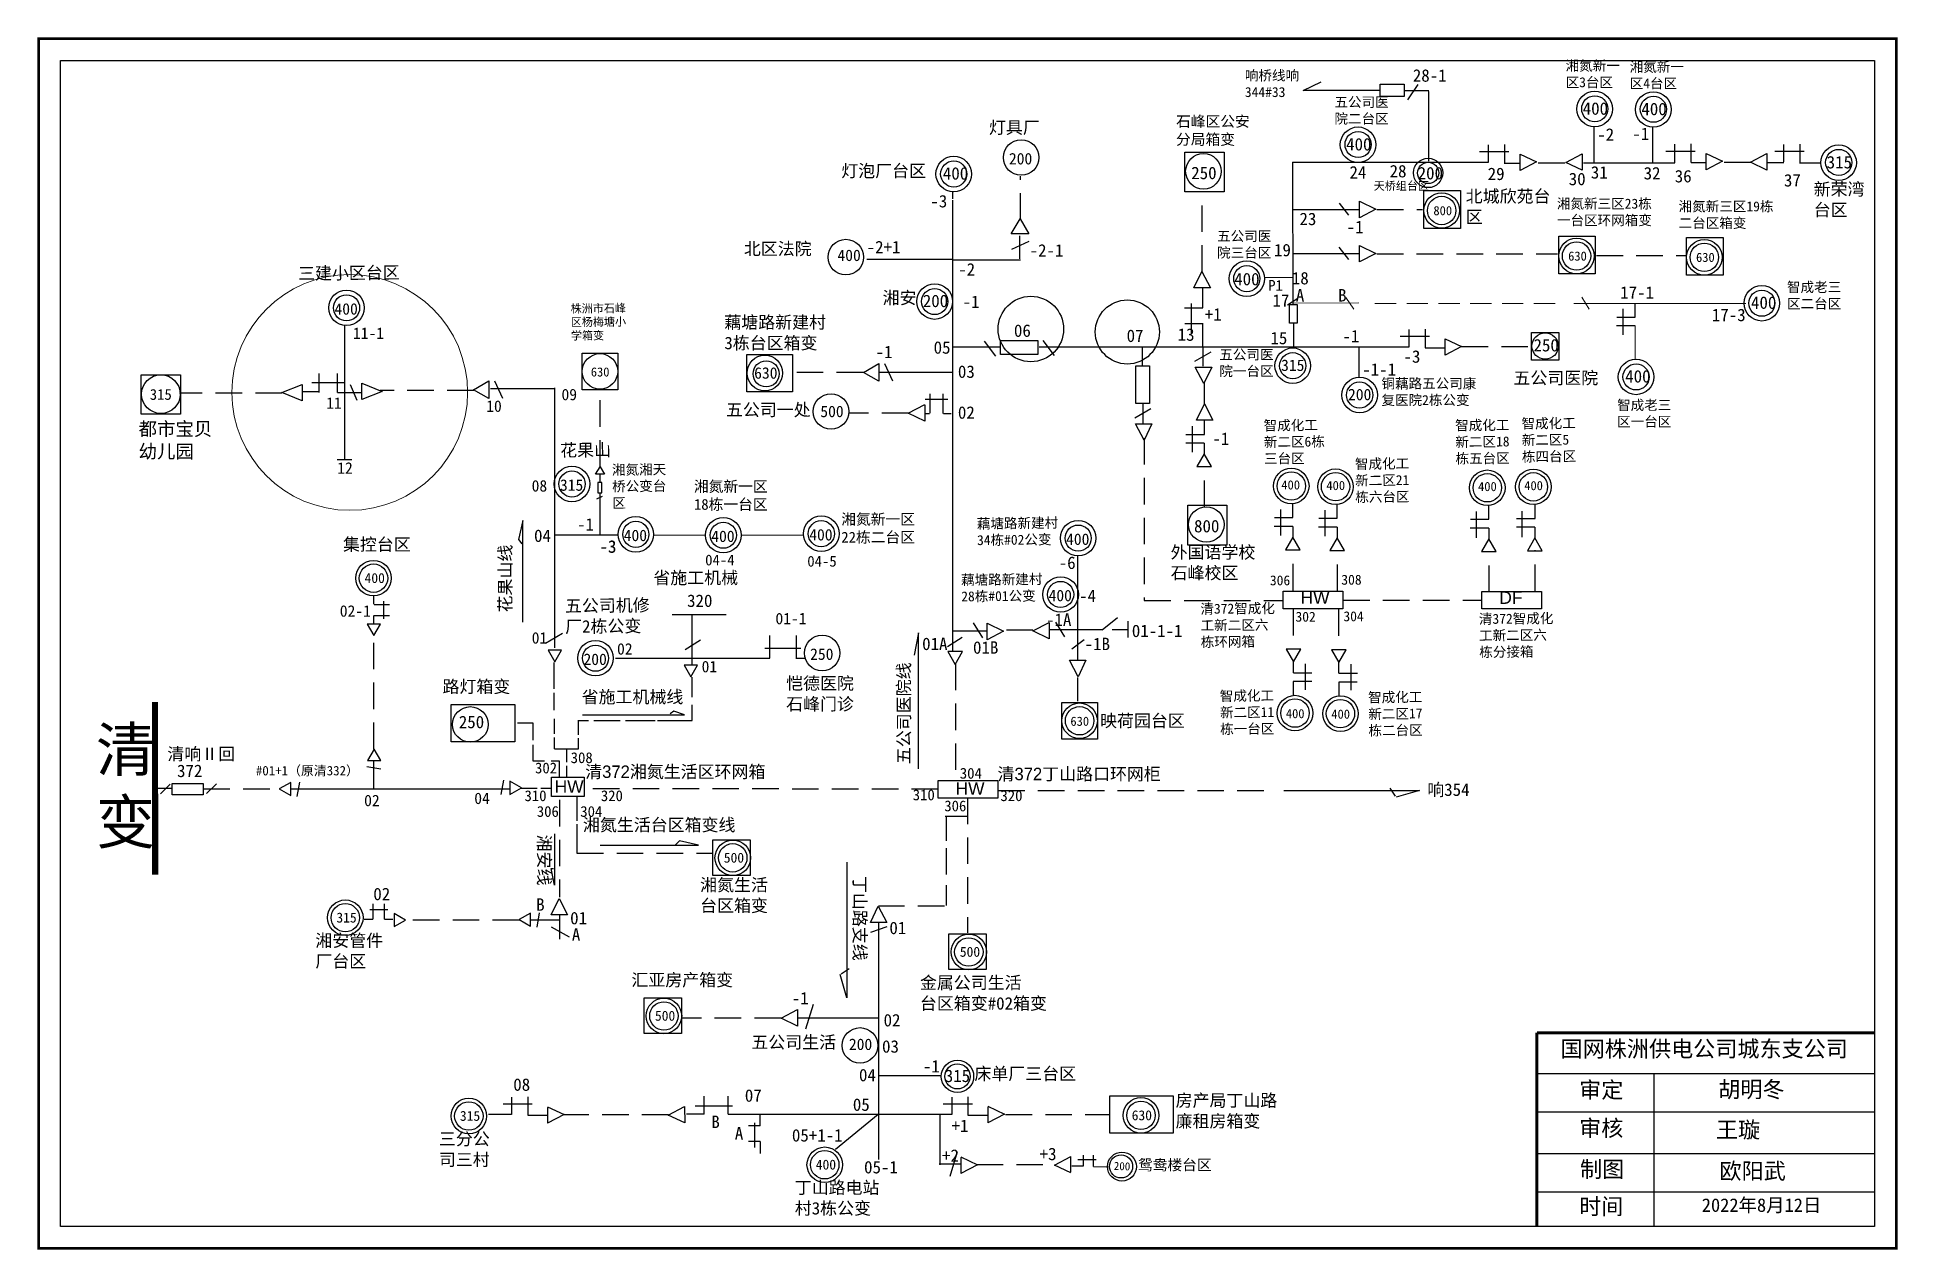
# Model space of a CAD drawing. Extents: x -21 to 323, y 3 to 227.
import ezdxf

# ---------------------------------------------------------------- set-up
doc = ezdxf.new("R2010")
doc.units = 0
doc.header["$LTSCALE"] = 0.774411
doc.linetypes.add('DASHED2', pattern=[9.525, 6.35, -3.175])
doc.layers.get('0').update_dxf_attribs({"linetype": 'CONTINUOUS'})
doc.layers.add('0-RefEdit0', color=7, linetype='CONTINUOUS')
doc.layers.add('Layer2', color=1, linetype='CONTINUOUS')
doc.styles.add('SimSun_txtstyle_2.00_0_0', font='', dxfattribs={"height": 2})
doc.styles.add('SimSun_txtstyle_2.30_0_0', font='', dxfattribs={"height": 2.3})
doc.styles.add('SimSun_txtstyle_200.00_0_0200', font='', dxfattribs={"height": 200})
doc.styles.get("Standard").update_dxf_attribs({"font": '', "height": 2})
doc.styles.add('字体', font='KTGB2312.ttf', dxfattribs={"height": 2})
doc.styles.add('宋体_txtstyle_2.00_0_0', font='', dxfattribs={"height": 2})
doc.styles.add('宋体_txtstyle_2.30_0_0', font='', dxfattribs={"height": 2.3})
doc.styles.add('宋体_txtstyle_2.50_0_0', font='SIMSUN.TTC', dxfattribs={"height": 2.5})
doc.styles.add('宋体_txtstyle_3.00_0_0', font='', dxfattribs={"height": 3})
doc.styles.add('楷体_GB2312_txtstyle_1.84_0_0', font='KTGB2312.ttf', dxfattribs={"height": 1.84})
doc.styles.add('楷体_GB2312_txtstyle_2.30_0_0', font='KTGB2312.ttf', dxfattribs={"height": 2.3})
doc.styles.get('SimSun_txtstyle_2.00_0_0').set_extended_font_data('SimSun')
doc.styles.get('SimSun_txtstyle_2.30_0_0').set_extended_font_data('SimSun')
doc.styles.get('SimSun_txtstyle_200.00_0_0200').set_extended_font_data('SimSun')
doc.styles.get('Standard').set_extended_font_data('SimSun')
doc.styles.get('宋体_txtstyle_2.00_0_0').set_extended_font_data('宋体')
doc.styles.get('宋体_txtstyle_2.30_0_0').set_extended_font_data('宋体')
doc.styles.get('宋体_txtstyle_3.00_0_0').set_extended_font_data('宋体')

msp = doc.modelspace()

# ---------------------------------------------------------------- linework, layer by layer
at = {"color": 1, "linetype": 'Continuous'}
for p, q in [((213.38, 217.27), (216.72, 218.91)), ((227.62, 217.27), (213.38, 217.27))]:
    msp.add_line(p, q, dxfattribs=at)
at = {"color": 7, "linetype": 'Continuous'}
for p, q in [((236.68, 217.2), (232.11, 217.2)), ((234.62, 218.43), (232.72, 215.58)), ((236.68, 204.21), (236.68, 217.13)), ((210.5, 177.64), (212.38, 178.86)), ((211.58, 174.23), (211.58, 169.79)), ((36.93, 162.86), (38.18, 159.94)), ((41.35, 87.89), (41.35, 93.28)), ((42.66, 91.67), (40.01, 92.12)), ((26.03, 88.01), (66.56, 88.01)), ((27.55, 89.24), (27.1, 86.59)), ((147.29, 82.96), (147.29, 78.37)), ((74.78, 79.68), (74.78, 70.18)), ((78.92, 81.5), (78.92, 76.13)), ((83.26, 77.58), (101.44, 77.58)), ((97.93, 78.4), (97.1, 77.58)), ((101.44, 77.58), (97.93, 78.4)), ((147.29, 77.06), (147.29, 72.14)), ((74.78, 70.18), (74.16, 73.28)), ((74.16, 73.28), (74.58, 73.28)), ((128.92, 74.45), (128.92, 49.33)), ((147.29, 70.17), (147.29, 66.4)), ((74.19, 64.67), (75.64, 67.71)), ((75.64, 67.71), (77.22, 64.67)), ((133.26, 63.26), (134.71, 66.31)), ((134.71, 66.31), (136.3, 63.26)), ((75.75, 63.73), (70.35, 63.73)), ((71.96, 65.05), (71.51, 62.39)), ((74.17, 62.45), (77.53, 60.63)), ((77.22, 64.67), (74.19, 64.67)), ((75.73, 64.67), (75.73, 60.19)), ((136.3, 63.26), (133.26, 63.26)), ((136.29, 62.5), (133.32, 61.41)), ((134.77, 63.22), (134.77, 19.42)), ((128.92, 49.33), (127.68, 53.67)), ((127.87, 53.8), (129.34, 54.78)), ((116.75, 45.55), (119.79, 47.14)), ((119.79, 44.1), (116.75, 45.55)), ((119.79, 47.14), (119.79, 44.1)), ((134.69, 45.58), (119.93, 45.58)), ((121.32, 43.59), (122.72, 48.17)), ((134.79, 34.95), (146.33, 34.95)), ((69.85, 31.01), (69.85, 27.59)), ((102.51, 27.8), (102.51, 31.1)), ((106.95, 27.8), (106.95, 31.1)), ((151.33, 31.02), (151.33, 27.59)), ((66.84, 27.74), (62.59, 27.74)), ((65.25, 29.71), (70.67, 29.71)), ((66.91, 27.74), (66.91, 30.95)), ((69.85, 27.59), (73.42, 27.59)), ((73.49, 29.05), (73.49, 26.12)), ((73.51, 29.16), (76.55, 27.71)), ((76.55, 27.71), (73.51, 26.12)), ((95.83, 27.6), (98.85, 29.24)), ((98.9, 26.2), (95.83, 27.6)), ((98.85, 29.24), (98.9, 26.2)), ((102.51, 27.8), (99.2, 27.8)), ((100.85, 29.32), (107.71, 29.32)), ((106.95, 27.8), (148.36, 27.8)), ((112.84, 25.63), (112.84, 27.84)), ((134.71, 27.76), (126.81, 21.24)), ((146.73, 29.71), (152.15, 29.71)), ((148.39, 27.74), (148.39, 30.95)), ((151.33, 27.59), (154.89, 27.59)), ((155.01, 29.14), (155.01, 26.22)), ((155.03, 29.25), (158.07, 27.81)), ((158.07, 27.81), (155.03, 26.22)), ((112.88, 25.66), (110.69, 25.66)), ((111.87, 21.61), (111.87, 26.17)), ((112.88, 22.71), (110.69, 22.71)), ((112.88, 22.71), (112.88, 20.52))]:
    msp.add_line(p, q, dxfattribs=at)
at = {"color": 0, "linetype": 'Continuous'}
for p, q in [((267.26, 203.95), (267.26, 210.6)), ((278.12, 203.87), (278.12, 210.52)), ((247.71, 204.01), (247.71, 207.22)), ((250.65, 207.29), (250.65, 203.86)), ((282.22, 203.93), (282.22, 207.33)), ((285.15, 207.4), (285.15, 203.97)), ((302.38, 204.08), (302.38, 207.29)), ((305.32, 207.36), (305.32, 203.93)), ((211.4, 204.04), (247.68, 204.04)), ((246.05, 205.99), (251.47, 205.99)), ((250.62, 203.86), (253.41, 203.86)), ((253.55, 205.53), (256.59, 204.08)), ((253.55, 202.49), (253.55, 205.53)), ((256.59, 204.08), (253.55, 202.49)), ((256.9, 203.93), (261.86, 203.93)), ((262.03, 203.98), (265.07, 205.57)), ((265.07, 202.53), (262.03, 203.98)), ((265.07, 205.57), (265.07, 202.53)), ((265.3, 203.93), (282.22, 203.93)), ((280.56, 206.09), (285.98, 206.09)), ((285.21, 203.97), (287.86, 203.97)), ((288, 202.59), (288, 205.63)), ((288, 205.63), (291.04, 204.18)), ((291.04, 204.18), (288, 202.59)), ((291.35, 204.03), (296.27, 204.03)), ((296.19, 204.01), (299.24, 205.6)), ((299.24, 202.56), (296.19, 204.01)), ((299.22, 203.96), (302.38, 203.96)), ((299.24, 205.6), (299.24, 202.56)), ((300.72, 206.06), (306.14, 206.06)), ((305.29, 203.9), (309.03, 203.9)), ((148.54, 197.21), (148.54, 198.54)), ((220.06, 196.46), (221.81, 194.19)), ((223.83, 196.78), (226.88, 195.33)), ((223.83, 193.75), (223.83, 196.78)), ((211.53, 195.24), (223.83, 195.24)), ((226.88, 195.33), (223.83, 193.75)), ((160.92, 186.1), (160.92, 190.39)), ((148.32, 186.02), (132.64, 186.02)), ((162.6, 189.34), (159.39, 187.88)), ((211.52, 187.14), (223.82, 187.14)), ((220.03, 188.26), (221.78, 185.99)), ((223.8, 188.59), (226.84, 187.14)), ((223.8, 185.55), (223.8, 188.59)), ((226.84, 187.14), (223.8, 185.55)), ((148.64, 185.94), (161.04, 185.94)), ((193.17, 180.75), (194.62, 183.8)), ((194.62, 183.8), (196.21, 180.75)), ((196.21, 180.75), (193.17, 180.75)), ((194.84, 177.05), (194.84, 180.62)), ((191.41, 177.05), (194.84, 177.05)), ((192.71, 172.45), (192.71, 177.87)), ((272.67, 172.05), (272.67, 176.87)), ((274.89, 175.34), (274.89, 177.89)), ((35.9, 173.7), (35.9, 148.95)), ((194.69, 174.11), (191.48, 174.11)), ((194.81, 169.8), (194.81, 174.19)), ((233.03, 169.82), (233.03, 173.03)), ((235.97, 173.1), (235.97, 169.67)), ((274.86, 173.71), (271.43, 173.71)), ((271.46, 175.34), (274.89, 175.34)), ((148.64, 169.83), (157.41, 169.83)), ((154.34, 170.88), (156.44, 168.11)), ((164.49, 169.83), (233.04, 169.83)), ((165.19, 170.99), (167.29, 168.22)), ((183.57, 169.81), (183.57, 166.3)), ((196.27, 168.87), (193.29, 167.12)), ((194.79, 169.8), (194.79, 166.23)), ((223.73, 169.72), (223.73, 164.22)), ((231.37, 171.8), (236.79, 171.8)), ((235.97, 169.67), (239.54, 169.67)), ((239.67, 168.3), (239.67, 171.34)), ((239.67, 171.34), (242.71, 169.89)), ((242.71, 169.89), (239.67, 168.3)), ((135.89, 166.78), (137.35, 163.57)), ((193.42, 166.09), (196.46, 166.09)), ((195.01, 163.05), (193.42, 166.09)), ((196.46, 166.09), (195.01, 163.05)), ((74.8, 162.05), (62.95, 162.05)), ((63.69, 163.56), (65.15, 160.35)), ((74.79, 162.27), (74.79, 114.15)), ((148.45, 165.1), (134.84, 165.1)), ((31.04, 161.54), (28.27, 161.54)), ((34.63, 161.4), (39.13, 161.4)), ((140.29, 157.59), (143.33, 159.18)), ((143.33, 159.12), (143.33, 156.08)), ((143.44, 160.15), (147.61, 160.15)), ((144.33, 157.56), (144.33, 161.16)), ((146.76, 157.52), (146.76, 161.12)), ((183.71, 159.3), (183.71, 155.73)), ((193.65, 156.24), (195.1, 159.28)), ((195.1, 159.28), (196.69, 156.24)), ((143.33, 156.08), (140.29, 157.53)), ((185.19, 158.37), (182.2, 156.61)), ((182.34, 155.59), (185.37, 155.59)), ((183.93, 152.55), (182.34, 155.59)), ((185.37, 155.59), (183.93, 152.55)), ((192.88, 150.34), (192.88, 155.17)), ((196.69, 156.24), (193.65, 156.24)), ((195.11, 153.64), (195.11, 156.19)), ((195.07, 152), (191.65, 152)), ((191.68, 153.64), (195.11, 153.64)), ((195.07, 152), (195.07, 149.86)), ((37.28, 148.95), (34.52, 148.95)), ((208.08, 138.23), (211.51, 138.23)), ((209.29, 134.93), (209.29, 139.75)), ((211.51, 138.23), (211.51, 140.78)), ((216.28, 138.1), (219.7, 138.1)), ((217.48, 134.8), (217.48, 139.62)), ((219.7, 138.1), (219.7, 140.64)), ((244.36, 137.91), (247.79, 137.91)), ((245.46, 134.5), (245.46, 139.33)), ((247.79, 137.91), (247.79, 140.46)), ((252.9, 138.08), (256.33, 138.08)), ((253.97, 134.61), (253.97, 139.43)), ((256.33, 138.08), (256.33, 140.63)), ((68.95, 137.69), (68.12, 134.18)), ((68.95, 118.9), (68.95, 137.69)), ((86.58, 135), (74.73, 135)), ((211.48, 136.59), (208.05, 136.59)), ((211.48, 136.59), (211.48, 134.44)), ((219.67, 136.46), (216.25, 136.46)), ((219.67, 136.46), (219.67, 134.31)), ((247.76, 136.27), (244.33, 136.27)), ((247.76, 136.27), (247.76, 134.13)), ((256.3, 136.44), (252.88, 136.44)), ((256.3, 136.44), (256.3, 134.3)), ((68.12, 134.18), (68.74, 133.35)), ((171.63, 131.18), (171.63, 111.75)), ((96.54, 120.26), (106.54, 120.26)), ((100.26, 111.02), (100.26, 120.25)), ((154.06, 115.99), (152.34, 118.72)), ((154.86, 118.66), (157.9, 117.21)), ((154.86, 115.63), (154.86, 118.66)), ((157.9, 117.21), (154.86, 115.63)), ((163.32, 117.24), (166.37, 118.83)), ((166.37, 115.79), (163.32, 117.24)), ((166.37, 118.83), (166.37, 115.79)), ((176.18, 117.47), (166.43, 117.47)), ((169.3, 116.16), (167.58, 118.88)), ((176.18, 117.47), (179.04, 119.74)), ((180.96, 117.47), (178.01, 117.47)), ((180.98, 116.02), (180.98, 119.05)), ((73.14, 114.98), (76.24, 116.84)), ((98.98, 113.79), (101.8, 115.58)), ((113.7, 114.08), (120.4, 114.08)), ((114.64, 112.21), (114.64, 116.41)), ((119.62, 112.06), (119.62, 116.41)), ((142.18, 116.91), (141.36, 112.78)), ((142.18, 91.72), (142.18, 116.91)), ((147.55, 114.36), (150.28, 116.08)), ((172.86, 115.6), (170.58, 113.85)), ((74.75, 106.56), (74.75, 111.4)), ((100.31, 112.16), (86.1, 112.16)), ((100.31, 112.21), (114.64, 112.21)), ((119.62, 112.21), (121.33, 112.21)), ((171.73, 108.78), (170.14, 111.82)), ((170.14, 111.82), (173.18, 111.82)), ((173.18, 111.82), (171.73, 108.78)), ((211.6, 109.52), (211.6, 111.67)), ((213.79, 111.18), (213.79, 106.36)), ((220.02, 109.43), (220.02, 111.57)), ((222.21, 111.09), (222.21, 106.26)), ((100.29, 104.98), (100.29, 108.72)), ((211.57, 107.89), (211.57, 105.34)), ((214.99, 107.89), (211.57, 107.89)), ((211.6, 109.52), (215.02, 109.52)), ((219.99, 107.79), (219.99, 105.24)), ((223.42, 107.79), (219.99, 107.79)), ((220.02, 109.43), (223.44, 109.43)), ((74.75, 102.6), (74.75, 105.82)), ((100.29, 100.64), (100.29, 103.57)), ((70.85, 100.2), (67.94, 100.2)), ((70.85, 97.02), (70.85, 100.2)), ((74.78, 98.19), (74.78, 100.98)), ((79.21, 98.03), (79.21, 100.65)), ((79.96, 101.73), (98.83, 101.73)), ((82.08, 100.64), (86.93, 100.64)), ((87.95, 100.64), (93.41, 100.64)), ((93.85, 100.64), (100.29, 100.64)), ((96.86, 102.38), (96.2, 101.89)), ((98.83, 101.73), (96.86, 102.38)), ((74.78, 95.41), (74.78, 97.54)), ((79.21, 95.41), (79.21, 97.37)), ((70.85, 93.14), (70.85, 96.19)), ((72.93, 93.14), (70.85, 93.14)), ((75.7, 93.14), (74.17, 93.14)), ((74.78, 95.41), (79.21, 95.41)), ((75.7, 90.1), (75.7, 93.14)), ((77.07, 92.95), (77.07, 95.24)), ((64.93, 86.96), (65.39, 89.62)), ((77.07, 90.16), (77.07, 92.29)), ((68.64, 88.14), (71.56, 88.14)), ((72.27, 88.14), (74.23, 88.14)), ((78.92, 86.66), (78.92, 82.12)), ((209.81, 87.69), (234.93, 87.69)), ((230.47, 86.64), (229.48, 88.12)), ((234.93, 87.69), (230.59, 86.45)), ((147.13, 82.96), (151.27, 82.96))]:
    msp.add_line(p, q, dxfattribs=at)
at = {"color": 0}
for p, q in [((211.53, 177.63), (211.46, 204.04)), ((148.53, 168.86), (148.56, 197.02)), ((159.34, 190.73), (160.97, 193.55)), ((160.97, 193.55), (162.6, 190.73)), ((162.6, 190.73), (159.34, 190.73)), ((148.51, 113.48), (148.53, 168.86)), ((132, 165.11), (134.83, 166.75)), ((134.83, 166.75), (134.83, 163.48)), ((24.32, 161.4), (28.09, 162.89)), ((28.09, 162.89), (28.09, 159.86)), ((35.88, 163.15), (29.88, 163.15)), ((31.13, 164.9), (31.13, 161.4)), ((34.63, 161.4), (34.63, 164.9)), ((39.13, 163.13), (42.89, 161.6)), ((39.13, 160.1), (39.13, 163.13)), ((59.81, 161.89), (62.63, 163.52)), ((62.63, 163.52), (62.63, 160.26)), ((134.83, 163.48), (132, 165.11)), ((42.89, 161.6), (39.13, 160.1)), ((62.63, 160.26), (59.81, 161.89)), ((143.47, 157.48), (144.21, 157.48)), ((146.8, 157.48), (148.23, 157.48)), ((82.4, 146.25), (83.21, 147.65)), ((84.02, 146.25), (82.4, 146.25)), ((83.21, 147.65), (84.02, 146.25)), ((154.82, 117.2), (148.52, 117.2))]:
    msp.add_line(p, q, dxfattribs=at)
at = {"color": 0, "linetype": 'DASHED2'}
for p, q in [((161.08, 193.35), (161.08, 201.43)), ((194.68, 183.73), (194.68, 198.2)), ((227.06, 195.24), (235.49, 195.24)), ((227.03, 187.04), (260.47, 187.04)), ((267.7, 186.77), (284.18, 186.77)), ((242.71, 169.89), (255.54, 169.89)), ((131.93, 165.11), (118.8, 165.11)), ((195.05, 163.13), (195.05, 159.2)), ((28.09, 159.86), (24.32, 161.4)), ((59.83, 161.78), (42.48, 161.78)), ((140.29, 157.59), (129.37, 157.59)), ((183.96, 152.95), (183.96, 122.87)), ((195.14, 140.18), (195.14, 147.73)), ((211.55, 124.76), (211.55, 132.32)), ((219.74, 124.63), (219.74, 132.18)), ((247.83, 124.45), (247.83, 132)), ((256.37, 124.62), (256.37, 132.17)), ((183.97, 122.89), (209.66, 122.89)), ((211.53, 121.35), (211.53, 113.8)), ((219.95, 121.25), (219.95, 113.7)), ((220.8, 122.92), (246.48, 122.92)), ((163.36, 117.37), (157.85, 117.36)), ((149.01, 111.19), (149.01, 89.56)), ((171.63, 108.6), (171.63, 104.23)), ((81.05, 100.59), (79.12, 100.59)), ((145.82, 87.97), (80.64, 88.01)), ((156.92, 87.72), (208.19, 87.72))]:
    msp.add_line(p, q, dxfattribs=at)
at = {"color": 0, "linetype": 'Continuous', "lineweight": 0, "ltscale": 0.204043}
msp.add_line((206.25, 182.65), (211.46, 182.65), dxfattribs=at)
at = {"color": 0, "linetype": 'Continuous', "lineweight": 0, "ltscale": 0.703282}
msp.add_line((211.55, 177.94), (223.69, 177.96), dxfattribs=at)
at = {"color": 0, "linetype": 'Continuous', "lineweight": 0, "ltscale": 0.516933}
msp.add_line((221.29, 178.99), (222.79, 176.82), dxfattribs=at)
at = {"color": 0, "linetype": 'DASHED2', "lineweight": 0, "ltscale": 0.797736}
msp.add_line((226.69, 177.87), (260.98, 177.87), dxfattribs=at)
at = {"color": 0, "linetype": 'Continuous', "lineweight": 0, "ltscale": 0.58636}
for p, q in [((263.52, 177.89), (274.89, 177.89)), ((264.98, 179.04), (266.33, 176.81))]:
    msp.add_line(p, q, dxfattribs=at)
at = {"color": 0, "linetype": 'Continuous', "lineweight": 0, "ltscale": 0.527987}
msp.add_line((274.89, 177.89), (295.38, 177.89), dxfattribs=at)
at = {"color": 0, "linetype": 'Continuous', "lineweight": 0, "ltscale": 0.615844}
msp.add_line((274.86, 173.71), (274.86, 167.47), dxfattribs=at)
at = {"linetype": 'DASHED2'}
for p, q in [((24.32, 161.24), (5.36, 161.24)), ((75.73, 85.98), (75.73, 67.99)), ((152.92, 18.45), (167.25, 18.45))]:
    msp.add_line(p, q, dxfattribs=at)
at = {"color": 0, "linetype": 'Continuous', "lineweight": 0, "ltscale": 0.287185}
msp.add_line((93.15, 134.96), (102.8, 134.96), dxfattribs=at)
at = {"color": 0, "linetype": 'Continuous', "lineweight": 0, "ltscale": 0.738645}
msp.add_line((109.34, 134.97), (120.86, 134.97), dxfattribs=at)
at = {"color": 0, "linetype": 'ByBlock', "ltscale": 2}
for p, q in [((41.39, 122.16), (44.22, 122.16)), ((43.13, 122.78), (43.13, 119.48)), ((41.39, 120.11), (44.22, 120.11)), ((40.61, 65.65), (43.91, 65.65)), ((41.23, 63.9), (41.23, 66.73)), ((43.28, 63.9), (43.28, 66.73))]:
    msp.add_line(p, q, dxfattribs=at)
at = {"color": 7, "linetype": 'DASHED2'}
for p, q in [((41.35, 95.39), (41.35, 116.36)), ((9.77, 88.01), (23.97, 88.01)), ((151.23, 86.4), (151.23, 61.35)), ((78.92, 76.13), (104.05, 76.13)), ((146.97, 66.31), (134.76, 66.31)), ((68.24, 63.73), (47.27, 63.73)), ((116.73, 45.58), (98.43, 45.58)), ((95.9, 27.67), (76.31, 27.67)), ((158.3, 27.71), (177.52, 27.71))]:
    msp.add_line(p, q, dxfattribs=at)
at = {"linetype": 'Continuous'}
for p, q in [((3.99, 88.1), (0.89, 88.1)), ((1.81, 87.07), (3.63, 88.89)), ((10.36, 87.16), (12.18, 88.97)), ((256.69, 35.35), (319.06, 35.35)), ((278.34, 35.34), (278.34, 7.01)), ((146.12, 27.84), (146.12, 18.43)), ((256.69, 28.24), (319.06, 28.24)), ((148.01, 16.33), (149.41, 20.91)), ((146, 18.61), (150.03, 18.61)), ((150.01, 19.76), (150.01, 16.84)), ((150.03, 19.87), (153.07, 18.43)), ((153.07, 18.43), (150.03, 16.84)), ((167.34, 18.37), (170.38, 19.96)), ((170.38, 16.92), (167.34, 18.37)), ((170.4, 17.04), (170.4, 19.96)), ((170.56, 18.26), (172.67, 18.26)), ((171.67, 19.42), (175.06, 19.42)), ((172.71, 18.18), (172.71, 20.19)), ((174.54, 20.23), (174.54, 18.09)), ((174.55, 18.09), (177.27, 18.07)), ((256.69, 20.49), (319.06, 20.49)), ((256.69, 13.39), (319.06, 13.39))]:
    msp.add_line(p, q, dxfattribs=at)
at = {"linetype": 'Continuous', "const_width": 0.5}
msp.add_lwpolyline([(-20.74, 226.9), (323.24, 226.9), (323.24, 2.94), (-20.74, 2.94)], close=True, dxfattribs=at)
at = {"linetype": 'Continuous'}
for points in [[(-16.69, 222.86), (319.19, 222.86), (319.19, 6.98), (-16.69, 6.98)], [(9.74, 86.93), (3.98, 86.93), (3.98, 88.98), (9.74, 88.98)], [(177.6, 31.18), (189.35, 31.18), (189.35, 24.27), (177.6, 24.27)]]:
    msp.add_lwpolyline(points, close=True, dxfattribs=at)
at = {"color": 7, "linetype": 'Continuous'}
for points in [[(227.68, 218.46), (232.11, 218.46), (232.11, 216.18), (227.68, 216.18)], [(210.84, 177.67), (212.27, 177.67), (212.27, 174.23), (210.84, 174.23)], [(104.11, 78.6), (111.03, 78.6), (111.03, 71.98), (104.11, 71.98)], [(147.81, 61.19), (154.73, 61.19), (154.73, 54.56), (147.81, 54.56)], [(91.36, 49.35), (98.28, 49.35), (98.28, 42.72), (91.36, 42.72)]]:
    msp.add_lwpolyline(points, close=True, dxfattribs=at)
at = {"color": 0, "linetype": 'Continuous'}
for points in [[(191.49, 205.89), (198.75, 205.89), (198.75, 198.51), (191.49, 198.51)], [(235.75, 198.76), (242.52, 198.76), (242.52, 191.76), (235.75, 191.76)], [(260.71, 190.35), (267.47, 190.35), (267.47, 183.35), (260.71, 183.35)], [(284.37, 190.1), (291.14, 190.1), (291.14, 183.11), (284.37, 183.11)], [(255.65, 172.52), (260.75, 172.52), (260.75, 167.38), (255.65, 167.38)], [(157.33, 170.99), (164.3, 170.99), (164.3, 168.45), (157.33, 168.45)], [(79.93, 168.64), (86.54, 168.64), (86.54, 161.9), (79.93, 161.9)], [(110.38, 168.4), (118.86, 168.4), (118.86, 161.54), (110.38, 161.54)], [(184.97, 166.3), (184.97, 159.33), (182.42, 159.33), (182.42, 166.3)], [(-1.75, 164.63), (5.51, 164.63), (5.51, 157.38), (-1.75, 157.38)], [(195.08, 150.02), (193.72, 147.67), (196.44, 147.67)], [(82.83, 142.81), (83.57, 142.81), (83.57, 144.71), (82.83, 144.71)], [(192.02, 140.51), (199.28, 140.51), (199.28, 133.13), (192.02, 133.13)], [(211.49, 134.61), (210.12, 132.25), (212.85, 132.25)], [(219.68, 134.48), (218.32, 132.12), (221.04, 132.12)], [(256.31, 134.46), (254.95, 132.1), (257.67, 132.1)], [(247.77, 134.29), (246.41, 131.93), (249.13, 131.93)], [(209.67, 124.58), (220.74, 124.58), (220.74, 121.34), (209.67, 121.34)], [(246.46, 124.56), (257.53, 124.56), (257.53, 121.32), (246.46, 121.32)], [(211.59, 111.5), (212.95, 113.86), (210.23, 113.86)], [(220.01, 111.41), (221.37, 113.76), (218.65, 113.76)], [(148.97, 111.06), (150.33, 113.42), (147.61, 113.42)], [(55.66, 103.61), (67.41, 103.61), (67.41, 96.7), (55.66, 96.7)], [(168.73, 103.97), (175.34, 103.97), (175.34, 97.23), (168.73, 97.23)], [(74.23, 90.15), (80.3, 90.15), (80.3, 86.58), (74.23, 86.58)], [(145.79, 89.55), (156.86, 89.55), (156.86, 86.31), (145.79, 86.31)]]:
    msp.add_lwpolyline(points, close=True, dxfattribs=at)
at = {"color": 0, "linetype": 'DASHED2'}
msp.add_lwpolyline([(83.21, 147.65), (83.21, 161.89)], dxfattribs=at)
at = {"color": 0, "linetype": 'Continuous'}
for points in [[(83.21, 144.69), (83.21, 146.25)], [(82.63, 141.7), (83.7, 142.22)], [(83.21, 135.11), (83.21, 142.82)]]:
    msp.add_lwpolyline(points, dxfattribs=at)
for points in [[(41.35, 116.41), (42.57, 118.53), (40.13, 118.53)], [(41.42, 95.39), (40.19, 93.27), (42.64, 93.27)], [(23.83, 88), (25.95, 86.77), (25.95, 89.22)], [(47.22, 63.73), (45.11, 64.96), (45.11, 62.51)], [(68.24, 63.8), (70.36, 62.58), (70.36, 65.02)]]:
    msp.add_lwpolyline(points, close=True)
at = {"color": 0}
for points in [[(74.84, 111.55), (76.06, 113.67), (73.62, 113.67)], [(101.26, 110.89), (98.82, 110.88), (100.05, 108.77)], [(68.65, 88.21), (66.54, 89.43), (66.54, 86.99)]]:
    msp.add_lwpolyline(points, close=True, dxfattribs=at)
at = {"linetype": 'Continuous'}
for points, const_width in [([(0.84, 72.12), (0.82, 104.08)], 1.15), ([(256.66, 42.85), (256.66, 7.12)], 0.5), ([(256.69, 42.85), (319.06, 42.85)], 0.5)]:
    msp.add_lwpolyline(points, dxfattribs=dict(at, const_width=const_width))
at = {"color": 0, "linetype": 'Continuous'}
for centre, radius in [((267.36, 213.86), 3.29), ((278.22, 213.78), 3.29), ((267.38, 213.9), 2.42), ((278.24, 213.82), 2.42), ((223.56, 207.25), 3.29), ((161.19, 204.88), 3.29), ((223.57, 207.29), 2.42), ((148.7, 201.83), 3.29), ((148.7, 201.83), 2.42), ((194.93, 202.33), 3.29), ((236.53, 202.03), 2.72), ((236.54, 202.03), 1.97), ((239.05, 195.07), 3.29), ((239.05, 195.07), 2.63), ((128.73, 186.45), 3.29), ((264.01, 186.66), 3.29), ((287.67, 186.41), 3.29), ((264.01, 186.66), 2.63), ((287.67, 186.41), 2.63), ((202.96, 182.46), 3.29), ((202.96, 182.46), 2.42), ((36.28, 177.06), 3.29), ((36.28, 177.06), 2.42), ((145.17, 178.22), 3.29), ((145.17, 178.22), 2.42), ((162.98, 173.13), 6.06), ((298.32, 177.91), 3.29), ((298.32, 177.91), 2.42), ((180.84, 172.59), 5.93), ((258.2, 169.99), 2.44), ((211.46, 166.34), 3.29), ((83.2, 165.29), 3.29), ((113.72, 164.99), 3.29), ((113.97, 164.84), 2.42), ((211.46, 166.34), 2.42), ((275.03, 164.27), 3.29), ((275.03, 164.27), 2.42), ((223.85, 160.92), 3.29), ((223.85, 160.92), 2.42), ((125.98, 157.87), 3.29), ((78.02, 144.45), 3.29), ((78.02, 144.45), 2.42), ((211.19, 144.07), 3.29), ((211.19, 144.07), 2.63), ((219.39, 143.94), 3.29), ((219.39, 143.94), 2.63), ((247.48, 143.75), 3.29), ((247.48, 143.75), 2.63), ((256.02, 143.92), 3.29), ((256.02, 143.92), 2.63), ((89.84, 135.13), 3.29), ((106.04, 134.97), 3.29), ((124.18, 135.25), 3.29), ((195.46, 136.95), 3.29), ((89.84, 135.13), 2.42), ((106.04, 134.97), 2.42), ((124.18, 135.25), 2.42), ((171.74, 134.43), 3.29), ((171.74, 134.43), 2.42), ((168.49, 124), 3.29), ((168.49, 124), 2.42), ((82.38, 112.2), 3.29), ((82.38, 112.2), 2.42), ((124.35, 113.16), 3.29), ((172, 100.62), 3.29), ((211.88, 102.04), 3.29), ((211.88, 102.04), 2.63), ((220.3, 101.94), 3.29), ((220.3, 101.94), 2.63), ((59.2, 99.94), 3.29), ((172, 100.62), 2.63)]:
    msp.add_circle(centre, radius, dxfattribs=at)
at = {"linetype": 'Continuous'}
for centre, radius in [((312.53, 203.93), 3.29), ((312.55, 203.97), 2.42), ((1.91, 161.08), 3.58), ((41.28, 127.01), 3.29), ((41.28, 127.01), 2.63), ((107.79, 75.24), 3.29), ((107.79, 75.24), 2.63), ((36.05, 64.16), 3.29), ((36.05, 64.16), 2.63), ((151.49, 57.82), 3.29), ((151.49, 57.82), 2.63), ((95.04, 45.98), 3.29), ((95.04, 45.98), 2.63), ((131.35, 40.52), 3.29), ((58.92, 27.45), 3.29), ((58.92, 27.45), 2.63), ((183.37, 27.57), 3.29), ((183.37, 27.57), 2.63), ((124.82, 18.43), 3.29), ((124.82, 18.43), 2.63), ((179.85, 18.09), 2.68), ((179.68, 18.12), 2.14)]:
    msp.add_circle(centre, radius, dxfattribs=at)
at = {"color": 12, "linetype": 'Continuous', "lineweight": 0, "ltscale": 1.294792, "true_color": 0xc00000}
msp.add_circle((36.88, 161.4), 21.82, dxfattribs=at)
at = {"color": 0}
for radius in [3, 2.33]:
    msp.add_circle((149.39, 34.79), radius, dxfattribs=at)
at = {"layer": '0-RefEdit0', "color": 0, "linetype": 'ByBlock', "ltscale": 2}
for p, q in [((41.33, 122.22), (41.33, 123.82)), ((41.33, 118.52), (41.33, 120.11)), ((41.17, 63.84), (39.57, 63.84)), ((44.87, 63.84), (43.28, 63.84))]:
    msp.add_line(p, q, dxfattribs=at)

# ---------------------------------------------------------------- texts
at = {"color": 0, "attachment_point": 1}
for s, insert, char_height, width in [('28-1', (233.7, 221.22), 2.3, 8.8804), ('-2', (267.84, 210.29), 2.3, 8.8804), ('-1', (274.34, 210.43), 2.3, 8.8804), ('200', (158.92, 205.73), 2.116, 4.4507), ('24', (221.98, 203.3), 2.3, 8.8804), ('28', (229.4, 203.51), 2.3, 8.8804), ('31', (266.65, 203.28), 2.3, 8.8804), ('{\\H1.087x;250}', (192.67, 203.18), 2.116, 4.4507), ('29', (247.56, 203.01), 2.3, 8.8804), ('30', (262.56, 202.06), 2.3, 8.8804), ('32', (276.43, 203.13), 2.3, 8.8804), ('36', (282.19, 202.58), 2.3, 8.8804), ('37', (302.4, 201.82), 2.3, 8.8804), ('-3', (144.37, 197.95), 2.3, 8.8804), ('23', (212.71, 194.67), 2.3, 8.8804), ('-1', (221.45, 193.18), 2.3, 8.8804), ('800', (237.51, 195.9), 1.693, 3.5605), ('400', (127.17, 187.84), 2.116, 4.4507), ('-2+1', (132.58, 189.46), 2.3, 8.8804), ('-2-1', (162.75, 188.84), 2.3, 8.8804), ('19', (208, 188.9), 2.3, 8.8804), ('630', (262.46, 187.49), 1.693, 3.5605), ('630', (286.13, 187.25), 1.693, 3.5605), ('-2', (149.53, 185.33), 2.3, 8.8804), ('-1', (150.35, 179.34), 2.3, 8.8804), ('400', (34.05, 177.92), 2.116, 4.4507), ('+1', (195.18, 177.01), 2.3, 8.8804), ('11-1', (37.47, 173.42), 2.116, 14.8267), ('06', (159.85, 173.99), 2.3, 8.8804), ('07', (180.71, 173.04), 2.3, 8.8804), ('13', (190.16, 173.26), 2.3, 8.8804), ('15', (207.34, 172.62), 2.3, 8.8804), ('-1', (220.67, 172.97), 2.3, 8.8804), ('-1', (134.24, 170.05), 2.3, 8.8804), ('05', (144.98, 170.87), 2.3, 8.8804), ('-3', (231.97, 169.2), 2.3, 8.8804), ('630', (81.51, 166.04), 1.693, 3.5605), ('630', (111.75, 166.06), 2.116, 4.4507), ('03', (149.47, 166.4), 2.3, 8.8804), ('315', (209.31, 167.49), 2.116, 4.4507), ('-1-1', (224.33, 166.8), 2.3, 8.8804), ('09', (76.08, 162.07), 2.116, 14.8267), ('200', (221.7, 162.07), 2.116, 4.4507), ('11', (32.52, 160.49), 2.116, 14.8267), ('10', (62.14, 159.92), 2.116, 14.8267), ('500', (124, 158.94), 2.116, 4.4507), ('02', (149.47, 158.83), 2.3, 8.8804), ('-1', (196.59, 153.99), 2.3, 8.8804), ('12', (34.56, 148.47), 2.116, 14.8267), ('08', (70.55, 145.17), 2.116, 14.8267), ('315', (75.79, 145.31), 2.116, 4.4507), ('400', (209.36, 145.13), 1.693, 3.5605), ('400', (217.7, 145.02), 1.693, 3.5605), ('400', (245.78, 144.83), 1.693, 3.5605), ('400', (254.33, 145), 1.693, 3.5605), ('-1', (78.96, 138.12), 2.3, 8.8804), ('04', (71, 136.02), 2.3, 8.8804), ('400', (87.6, 135.99), 2.116, 4.4507), ('400', (103.81, 135.83), 2.116, 4.4507), ('400', (121.95, 136.11), 2.116, 4.4507), ('400', (169.5, 135.29), 2.116, 4.4507), ('{\\H1.087x;800}', (193.19, 137.8), 2.116, 4.4507), ('-3', (83.1, 134.01), 2.3, 8.8804), ('-3', (83.13, 134.04), 2.3, 8.8804), ('-6', (168.14, 131.02), 2.3, 8.8804), ('306', (207.24, 127.53), 1.84, 7.1043), ('308', (220.46, 127.65), 1.84, 7.1043), ('400', (166.26, 124.86), 2.116, 4.4507), ('-4', (171.91, 124.89), 2.3, 8.8804), ('01-1', (115.69, 120.6), 2.116, 14.8267), ('302', (211.97, 120.8), 1.84, 7.1043), ('304', (220.85, 120.88), 1.84, 7.1043), ('-1A', (165.79, 120.48), 2.3, 8.8804), ('01-1-1', (181.67, 118.41), 2.3, 8.8804), ('01', (70.56, 117.02), 2.116, 14.8267), ('02', (86.36, 114.98), 2.116, 14.8267), ('250', (122.11, 114.01), 2.116, 4.4507), ('01A', (142.85, 116.01), 2.3, 8.8804), ('01B', (152.27, 115.33), 2.3, 8.8804), ('-1B', (172.94, 115.99), 2.3, 8.8804), ('200', (80.15, 113.06), 2.116, 4.4507), ('01', (102.02, 111.71), 2.116, 14.8267), ('630', (170.3, 101.38), 1.693, 3.5605), ('400', (210.19, 102.79), 1.693, 3.5605), ('400', (218.61, 102.7), 1.693, 3.5605), ('{\\H0.9452x;308}', (77.78, 94.78), 2.116, 14.8267), ('{\\H0.9452x;302}', (71.18, 92.88), 2.116, 14.8267), ('{\\H0.9452x;304}', (149.83, 91.9), 2.116, 14.8267), ('04', (59.93, 87.32), 2.116, 14.8267), ('{\\H0.9452x;310}', (69.23, 87.74), 2.116, 14.8267), ('{\\H0.9452x;320}', (83.37, 87.74), 2.116, 14.8267), ('{\\H0.9452x;310}', (141.11, 87.9), 2.116, 14.8267), ('{\\H0.9452x;320}', (157.35, 87.75), 2.116, 14.8267), ('响354', (236.37, 89.01), 2.3, 8.8804), ('{\\H0.9452x;306}', (71.51, 84.83), 2.116, 14.8267), ('{\\H0.9452x;304}', (79.56, 84.83), 2.116, 14.8267), ('{\\H0.9452x;306}', (146.95, 85.86), 2.116, 14.8267), ('315', (147.04, 36.04), 2.3, 4.8377)]:
    msp.add_mtext(s, dxfattribs=dict(at, insert=insert, char_height=char_height, width=width))
for s, insert, char_height, width, style in [('灯具厂', (155.22, 211.6), 2.3, 11.9578, '字体'), ('{\\fSimSun|b0|i0|c134|p2;石峰区公安分局箱变}', (189.86, 212.58), 2, 14.711, '字体'), ('灯泡厂台区', (127.88, 203.57), 2.3, 19.3392, '字体'), ('北城欣苑台区', (243.49, 198.87), 2.3, 16.8333, '字体'), ('{\\fSimSun|b0|i0|c134|p2;湘氮新三区23栋一台区环网箱变}', (260.38, 197.27), 1.84, 18.8947, '字体'), ('{\\fSimSun|b0|i0|c134|p2;湘氮新三区19栋二台区箱变}', (282.91, 196.76), 1.84, 18.8947, '字体'), ('北区法院', (109.84, 189.15), 2.3, 15.8914, '字体'), ('18', (211.3, 183.7), 2.3, 8.8804, 'SimSun_txtstyle_2.30_0_0'), ('湘安', (135.54, 180.07), 2.3, 11.9578, '字体'), ('17', (207.71, 179.56), 2.3, 8.8804, 'SimSun_txtstyle_2.30_0_0'), ('A', (212.04, 180.53), 2.3, 8.8804, 'SimSun_txtstyle_2.30_0_0'), ('B', (219.87, 180.53), 2.3, 8.8804, 'SimSun_txtstyle_2.30_0_0'), ('17-1', (272.09, 181.05), 2.3, 8.8804, 'SimSun_txtstyle_2.30_0_0'), ('{\\fSimSun|b0|i0|c134|p2;藕塘路新建村3栋台区箱变}', (106.23, 175.54), 2.3, 19.7264, '字体'), ('17-3', (289.06, 176.89), 2.3, 8.8804, 'SimSun_txtstyle_2.30_0_0'), ('{\\fSimSun|b0|i0|c134|p2;五公司医\\P院一台区}', (197.87, 169.33), 1.84, 24.5824, '字体'), ('{\\fSimSun|b0|i0|c134|p2;五公司医院}', (252.33, 165.24), 2.3, 18.3291, '字体'), ('{\\fSimSun|b0|i0|c134|p2;铜藕路五公司康复医院2栋公变}', (227.89, 163.98), 1.84, 18.3283, '字体'), ('五公司一处', (106.52, 159.34), 2.3, 17.0351, '字体'), ('04-4', (102.68, 131.38), 2, 8.8804, 'SimSun_txtstyle_2.00_0_0'), ('04-5', (121.59, 131.15), 2, 8.8804, 'SimSun_txtstyle_2.00_0_0'), ('{\\fSimSun|b0|i0|c134|p2;外国语学校石峰校区}', (188.86, 132.97), 2.3, 18.4067, '字体'), ('省施工机械', (93.09, 128.25), 2.3, 31.4011, '字体'), ('{\\fArial|b0|i0|c0|p32;HW}', (212.93, 124.58), 2.3, 38.9571, '字体'), ('{\\fArial|b0|i0|c0|p32;DF}', (249.72, 124.56), 2.3, 38.9571, '字体'), ('路灯箱变', (54.05, 108.1), 2.3, 31.4011, '字体'), ('恺德医院石峰门诊', (117.67, 108.71), 2.3, 14.8721, '字体'), ('省施工机械线', (79.81, 106.19), 2.3, 31.4011, '字体'), ('映荷园台区', (175.79, 101.78), 2.3, 51.3283, '字体'), ('{\\fArial|b0|i0|c0|p32;HW}', (74.82, 89.58), 2.3, 38.9571, '字体'), ('清372湘氮生活区环网箱', (80.47, 92.34), 2.3, 37.3254, '楷体_GB2312_txtstyle_2.30_0_0'), ('清372丁山路口环网柜', (156.81, 91.92), 2.3, 37.3254, '字体'), ('{\\fArial|b0|i0|c0|p32;HW}', (149.05, 89.22), 2.3, 38.9571, '字体')]:
    msp.add_mtext(s, dxfattribs=dict(at, insert=insert, char_height=char_height, width=width, style=style))
at = {"color": 7, "char_height": 2.3, "attachment_point": 1}
for s, insert, width, rotation, style in [('{\\fSimSun|b0|i0|c134|p2;三建小区台区}', (27.29, 184.58), 31.4011, 0.6165, '字体'), ('花果山线', (64.5, 120.67), 31.4011, 90, '宋体_txtstyle_2.30_0_0'), ('湘安线', (74.04, 79.53), 29.5224, 270, '字体')]:
    msp.add_mtext(s, dxfattribs=dict(at, insert=insert, width=width, rotation=rotation, style=style))
at = {"color": 0, "linetype": 'Continuous', "lineweight": 0, "ltscale": 0.566786, "insert": (206.92, 182.21), "char_height": 2, "attachment_point": 1, "style": '宋体_txtstyle_2.00_0_0'}
msp.add_mtext('P1', dxfattribs=at)
at = {"color": 0, "attachment_point": 1, "style": '字体'}
for s, insert, char_height, width, rotation in [('{\\fSimSun|b0|i0|c134|p2;株洲市石峰区杨梅塘小学箱变}', (77.77, 177.65), 1.5, 10.8846, 0.6165), ('{\\fSimSun|b0|i0|c134|p2;智成化工新二区6栋三台区}', (206.07, 156.2), 1.84, 11.7968, 0.6165), ('{\\fSimSun|b0|i0|c134|p2;智成化工新二区18栋五台区}', (241.53, 156.21), 1.84, 10.2491, 0.6165), ('{\\fSimSun|b0|i0|c134|p2;智成化工新二区5栋四台区}', (253.82, 156.56), 1.84, 10.2491, 0.6165), ('花果山', (75.82, 151.84), 2.3, 31.4011, 0.6165), ('{\\fSimSun|b0|i0|c134|p2;湘氮湘天桥公变台区}', (85.41, 147.99), 1.84, 10.8846, 0.6165), ('{\\fSimSun|b0|i0|c134|p2;智成化工新二区21栋六台区}', (222.97, 149.08), 1.84, 10.2491, 0.6165), ('{\\fSimSun|b0|i0|c134|p2;藕塘路新建村34栋#02公变}', (152.97, 138.04), 1.84, 15.5426, 0.6165), ('{\\fSimSun|b0|i0|c134|p2;藕塘路新建村28栋#01公变}', (150.05, 127.62), 1.84, 15.5426, 0.6165), ('{\\fSimSun|b0|i0|c134|p2;五公司机修厂2栋公变}', (76.7, 123.03), 2.3, 16.8532, 0.6165), ('{\\fSimSun|b0|i0|c134|p2;清372智成化工新二区六栋环网箱}', (194.36, 122.25), 1.84, 14.4694, 0.6165), ('{\\fSimSun|b0|i0|c134|p2;清372智成化工新二区六栋分接箱}', (245.92, 120.38), 1.84, 14.4694, 0.6165), ('五公司医院线', (138.3, 92.59), 2.3, 30.728, 90), ('{\\fSimSun|b0|i0|c134|p2;智成化工新二区11栋一台区}', (197.95, 106.13), 1.84, 11.7968, 0.6165), ('{\\fSimSun|b0|i0|c134|p2;智成化工新二区17栋二台区}', (225.41, 105.86), 1.84, 11.7968, 0.6165)]:
    msp.add_mtext(s, dxfattribs=dict(at, insert=insert, char_height=char_height, width=width, rotation=rotation))
at = {"color": 0, "linetype": 'Continuous', "char_height": 2.3, "attachment_point": 1}
for s, insert, width in [('250', (256.04, 171.29), 7.3311), ('320', (99.33, 123.99), 4.5115), ('250', (57.07, 101.54), 4.5115)]:
    msp.add_mtext(s, dxfattribs=dict(at, insert=insert, width=width))
at = {"attachment_point": 1}
for s, insert, char_height, width in [('315', (-0.15, 162.03), 2, 3.8702), ('02-1', (35.03, 122), 2.116, 14.8267), ('02', (39.54, 86.92), 2.116, 14.8267), ('200', (129.29, 41.79), 2.116, 4.4507), ('+1', (148.3, 26.8), 2.3, 8.8804), ('+2', (146.53, 21.28), 2.3, 8.8804), ('+3', (164.61, 21.58), 2.3, 8.8804)]:
    msp.add_mtext(s, dxfattribs=dict(at, insert=insert, char_height=char_height, width=width))
at = {"color": 7, "insert": (-2.21, 155.9), "char_height": 2.5, "width": 3.552713678800501e-15, "attachment_point": 1, "style": '字体'}
msp.add_mtext('都市宝贝\\P幼儿园', dxfattribs=at)
at = {"color": 0, "linetype": 'Continuous', "lineweight": 0, "ltscale": 0.738645, "char_height": 2, "attachment_point": 1}
for s, insert, style in [('湘氮新一区\\P18栋一台区', (100.6, 145.01), 'SimSun_txtstyle_2.00_0_0'), ('湘氮新一区\\P22栋二台区', (127.88, 138.93), 'SimSun_txtstyle_200.00_0_0200')]:
    msp.add_mtext(s, dxfattribs=dict(at, insert=insert, style=style))
at = {"char_height": 2.3, "attachment_point": 1, "style": '字体'}
for s, insert, width in [('{\\fSimSun|b0|i0|c134|p2;集控台区}', (35.62, 134.42), 12.5383), ('湘氮生活台区箱变线', (80.05, 82.5), 38.9571), ('{\\fSimSun|b0|i0|c134|p2;湘氮生活台区箱变}', (101.75, 71.39), 14.6808), ('{\\fSimSun|b0|i0|c134|p2;湘安管件厂台区}', (30.51, 61.09), 12.5383), ('汇亚房产箱变', (89.02, 53.8), 34.7508), ('{\\fSimSun|b0|i0|c134|p2;金属公司生活\\P台区箱变#02箱变}', (142.44, 53.29), 34.7508), ('五公司生活', (111.23, 42.27), 18.6578), ('床单厂三台区', (152.53, 36.45), 25.0453), ('房产局丁山路廉租房箱变', (189.78, 31.5), 19.4129), ('{\\fSimSun|b0|i0|c134|p2;三分公司三村}', (53.38, 24.37), 9.7926), ('{\\fSimSun|b0|i0|c134|p2;丁山路电站村3栋公变}', (119.27, 15.36), 16.0796)]:
    msp.add_mtext(s, dxfattribs=dict(at, insert=insert, width=width))
at = {"color": 7, "linetype": 'Continuous', "char_height": 1.84, "width": 3.6092, "attachment_point": 1}
for s, insert in [('400', (39.62, 127.96)), ('500', (106.13, 76.19)), ('315', (34.4, 65.11)), ('500', (149.83, 58.77)), ('500', (93.38, 46.93)), ('315', (57.27, 28.4)), ('630', (181.65, 28.51)), ('400', (123.16, 19.38))]:
    msp.add_mtext(s, dxfattribs=dict(at, insert=insert))
at = {"linetype": 'Continuous', "attachment_point": 1}
for s, insert, char_height, width, style in [('清 变', (-10.11, 99.33), 8.05, 5.4266, '字体'), ('国网株洲供电公司城东支公司', (261.05, 41.4), 3, 82.0179, '宋体_txtstyle_3.00_0_0'), ('审定', (264.49, 33.79), 3, 23.4615, '字体'), ('胡明冬', (290.25, 33.89), 3, 23.4615, '宋体_txtstyle_3.00_0_0'), ('审核', (264.49, 26.72), 3, 23.4615, '字体'), ('王璇', (289.82, 26.41), 3, 33.0539, '宋体_txtstyle_3.00_0_0'), ('{\\fSimSun|b0|i0|c134|p2;鸳鸯楼台区}', (182.82, 19.41), 2, 14.6186, '字体'), ('制图', (264.65, 19.1), 3, 23.4615, '字体'), ('欧阳武', (290.48, 18.78), 3, 55.4444, '宋体_txtstyle_3.00_0_0'), ('时间', (264.49, 12.22), 3, 23.4615, '字体'), ('2022年8月12日', (287.2, 12.21), 2.5, 26.2732, '宋体_txtstyle_2.50_0_0')]:
    msp.add_mtext(s, dxfattribs=dict(at, insert=insert, char_height=char_height, width=width, style=style))
at = {"color": 7, "linetype": 'Continuous', "insert": (3.11, 95.63), "char_height": 2.3, "width": 13.1193, "attachment_point": 1, "style": '字体'}
msp.add_mtext('清响Ⅱ回', dxfattribs=at)
at = {"linetype": 'Continuous', "attachment_point": 1}
for s, insert, char_height, width in [('372', (4.9, 92.5), 2.3, 5.203), ('#01+1（原清332）', (19.5, 92.26), 1.75, 23.5242)]:
    msp.add_mtext(s, dxfattribs=dict(at, insert=insert, char_height=char_height, width=width))
at = {"color": 7, "char_height": 2.3, "width": 8.8804, "attachment_point": 1}
for s, insert in [('02', (41.24, 69.7)), ('B', (71.39, 67.74)), ('01', (77.68, 65.24)), ('A', (78, 62.19)), ('-1', (118.71, 50.41)), ('02', (135.71, 46.34)), ('-1', (143, 37.81)), ('B', (103.82, 27.53)), ('A', (108.17, 25.4))]:
    msp.add_mtext(s, dxfattribs=dict(at, insert=insert))
at = {"insert": (132.47, 71.89), "char_height": 2.3, "width": 35.9343, "attachment_point": 1, "rotation": 270, "style": '字体'}
msp.add_mtext('丁山路支线', dxfattribs=at)
at = {"linetype": 'Continuous', "insert": (178.37, 18.98), "char_height": 1.496, "width": 2.9346, "attachment_point": 1, "rotation": 357.7527}
msp.add_mtext('200', dxfattribs=at)
at = {"layer": 'Layer2', "color": 0, "linetype": 'Continuous', "attachment_point": 1}
for s, insert, char_height, width, style in [('{\\fSimSun|b0|i0|c134|p2;响桥线响344#33}', (202.6, 220.99), 1.84, 15.053, '字体'), ('五公司医院二台区', (219.19, 216.07), 1.84, 11.6584, '字体'), ('{\\fSimSun|b0|i0|c134|p2;天桥组台区}', (226.46, 200.38), 1.5, 17.2189, '字体'), ('五公司医院三台区', (197.46, 191.26), 1.84, 11.6584, '楷体_GB2312_txtstyle_1.84_0_0'), ('{\\fSimSun|b0|i0|c134|p2;智成老三区一台区}', (271.53, 160), 1.84, 11.6584, '楷体_GB2312_txtstyle_1.84_0_0')]:
    msp.add_mtext(s, dxfattribs=dict(at, insert=insert, char_height=char_height, width=width, style=style))
at = {"layer": 'Layer2', "color": 7, "linetype": 'Continuous', "attachment_point": 1}
for s, insert, char_height, width, style in [('{\\fSimSun|b0|i0|c134|p2;湘氮新一区3台区}', (261.99, 222.81), 1.84, 11.6584, '字体'), ('{\\fSimSun|b0|i0|c134|p2;湘氮新一区4台区}', (273.85, 222.59), 1.84, 11.6584, '字体'), ('新荣湾台区', (307.92, 200.18), 2.3, 10.4049, '字体'), ('{\\fSimSun|b0|i0|c134|p2;智成老三区二台区}', (302.97, 181.83), 1.84, 11.6584, '楷体_GB2312_txtstyle_1.84_0_0')]:
    msp.add_mtext(s, dxfattribs=dict(at, insert=insert, char_height=char_height, width=width, style=style))
at = {"layer": 'Layer2', "color": 0, "linetype": 'Continuous', "char_height": 2.3, "attachment_point": 1}
for s, insert, width in [('400', (265.15, 215.1), 3.3463), ('400', (276.01, 215.02), 3.3463), ('400', (221.35, 208.49), 3.3463), ('400', (146.69, 203.09), 3.4703), ('200', (234.59, 203.14), 3.3463), ('400', (200.63, 183.53), 3.3463), ('200', (142.97, 179.49), 3.4703), ('400', (296.31, 179.17), 3.4703), ('400', (273.02, 165.53), 3.4703)]:
    msp.add_mtext(s, dxfattribs=dict(at, insert=insert, width=width))
at = {"layer": 'Layer2', "color": 7, "linetype": 'Continuous', "char_height": 2.3, "attachment_point": 1}
for s, insert, width in [('315', (310.32, 205.17), 3.3463), ('01', (136.79, 63.42), 2.8444), ('03', (135.43, 41.48), 2.8444), ('04', (131.16, 36.18), 2.8444), ('08', (67.15, 34.42), 2.8444), ('07', (110.02, 32.39), 2.8444), ('05', (130.02, 30.71), 2.8444), ('05+1-1', (118.74, 25.03), 2.8444), ('05-1', (132.1, 19.13), 2.8444)]:
    msp.add_mtext(s, dxfattribs=dict(at, insert=insert, width=width))

doc.saveas('drawing.dxf')
